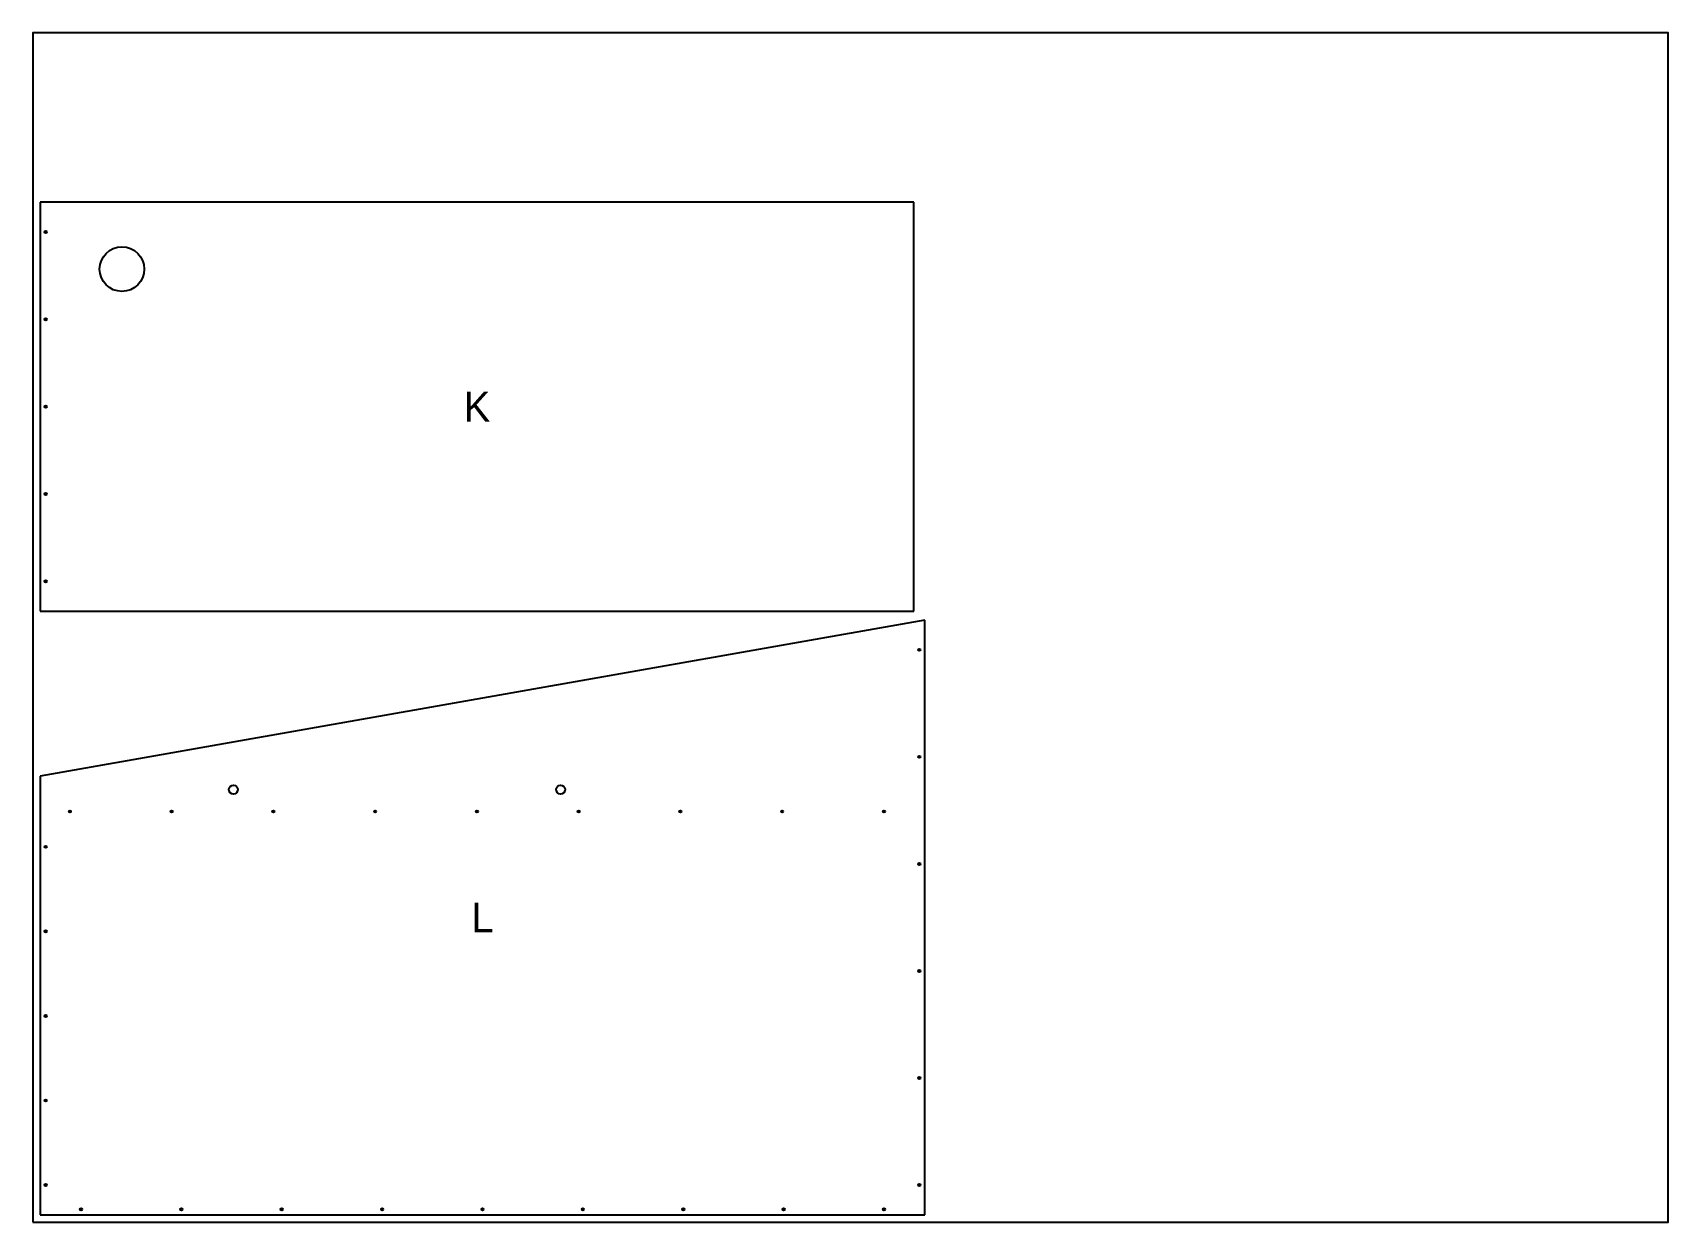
# Model space of a CAD drawing. Header units: millimetres. Extents: x 0 to 2200, y 0 to 1600.
import ezdxf
from ezdxf.enums import TextEntityAlignment as Align

# ---------------------------------------------------------------- set-up
doc = ezdxf.new("R2010")
doc.units = ezdxf.units.MM
for name, color, linetype in [('CHAPA', 9, 'CONTINUOUS'), ('CORTE_EXTERNO', 1, 'CONTINUOUS'), ('CORTE_INTERNO', 5, 'CONTINUOUS'), ('FURO_GUIA_3', 3, 'CONTINUOUS'), ('TEXTO_NAO_CORTAR', 8, 'CONTINUOUS')]:
    doc.layers.add(name, color=color, linetype=linetype)

msp = doc.modelspace()

# ---------------------------------------------------------------- linework, layer by layer
at = {"layer": 'CHAPA'}
msp.add_lwpolyline([(0, 0), (2200, 0), (2200, 1600), (0, 1600)], close=True, dxfattribs=at)
at = {"layer": 'CORTE_EXTERNO'}
for p, q in [((1185, 1372), (10, 1372)), ((10, 1372), (10, 822)), ((1185, 822), (1185, 1372)), ((10, 822), (1185, 822)), ((1200, 810), (10, 600)), ((1200, 10), (1200, 810)), ((10, 600), (10, 10)), ((10, 10), (1200, 10))]:
    msp.add_line(p, q, dxfattribs=at)
at = {"layer": 'CORTE_INTERNO'}
for centre, radius in [((120, 1282), 30), ((270, 582), 6), ((710, 582), 6)]:
    msp.add_circle(centre, radius, dxfattribs=at)
at = {"layer": 'FURO_GUIA_3'}
for centre in [(17.5, 1332), (17.5, 1214.5), (17.5, 1097), (17.5, 979.5), (17.5, 862), (1192.5, 770), (1192.5, 626), (50, 552.5), (186.9, 552.5), (323.8, 552.5), (460.6, 552.5), (597.5, 552.5), (734.4, 552.5), (871.2, 552.5), (1008.1, 552.5), (1145, 552.5), (17.5, 505), (1192.5, 482), (17.5, 391.2), (1192.5, 338), (17.5, 277.5), (1192.5, 194), (17.5, 163.8), (17.5, 50), (1192.5, 50), (65, 17.5), (200, 17.5), (335, 17.5), (470, 17.5), (605, 17.5), (740, 17.5), (875, 17.5), (1010, 17.5), (1145, 17.5)]:
    msp.add_circle(centre, 1.5, dxfattribs=at)

# ---------------------------------------------------------------- texts
at = {"layer": 'TEXTO_NAO_CORTAR'}
for s, p in [('K', (597.5, 1097)), ('L', (605, 410))]:
    msp.add_text(s, height=40, dxfattribs=at).set_placement(p, align=Align.MIDDLE_CENTER)

doc.saveas('drawing.dxf')
